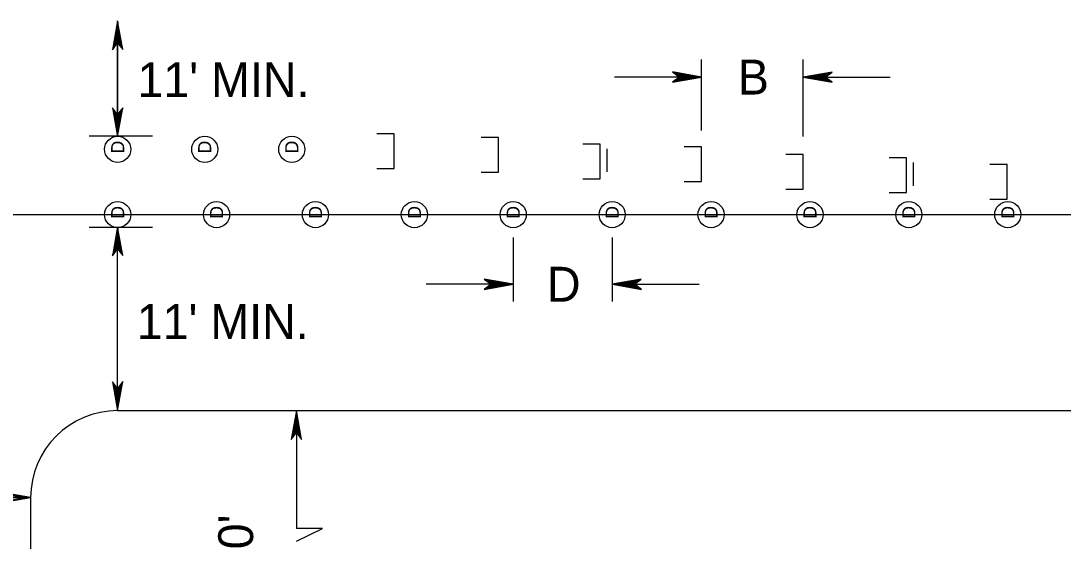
# Model space of a CAD drawing. Extents: x 499945 to 500993, y 499985 to 500645.
# Drawn here: x 500514.3 to 500634, y 500327.2 to 500386.9 of the extents above; entities that cross this region are included whole.
import ezdxf

# ---------------------------------------------------------------- set-up
doc = ezdxf.new("R2010")
doc.units = 0
for name, color, linetype in [('1', 7, 'Continuous'), ('24', 7, 'Continuous'), ('39', 7, 'Continuous'), ('5', 7, 'Continuous'), ('56', 7, 'Continuous'), ('60', 7, 'Continuous')]:
    doc.layers.add(name, color=color, linetype=linetype)

msp = doc.modelspace()

# ---------------------------------------------------------------- linework, layer by layer
at = {"layer": '1'}
for p, q in [((500592.48, 500374.36), (500592.48, 500382.47)), ((500604.13, 500373.65), (500604.13, 500382.47)), ((500592.48, 500380.47), (500582.48, 500380.47)), ((500604.13, 500380.47), (500614.13, 500380.47)), ((500492.96, 500364.69), (500892.27, 500364.69)), ((500570.85, 500362.06), (500570.85, 500354.7)), ((500582.21, 500362.06), (500582.21, 500354.7)), ((500570.85, 500356.7), (500560.86, 500356.7)), ((500582.21, 500356.7), (500592.2, 500356.7)), ((500525.43, 500342.21), (500892.27, 500342.21)), ((500545.95, 500342.21), (500545.95, 500328.66)), ((500515.44, 500332.21), (500515.44, 500008.24)), ((500548.95, 500328.66), (500545.95, 500328.66)), ((500545.95, 500327.22), (500548.95, 500328.66))]:
    msp.add_line(p, q, dxfattribs=at)
msp.add_arc((500525.43, 500332.21), 9.99, 90, 180, dxfattribs=at)
at = {"layer": '24'}
for points in [[(500525.43, 500386.92), (500524.85, 500383.6), (500525.43, 500384.39), (500526.01, 500383.62), (500525.43, 500386.92), (500525.44, 500386.7), (500524.89, 500383.69), (500525.44, 500384.46), (500525.97, 500383.75), (500525.45, 500386.58), (500525.43, 500386.47), (500524.97, 500383.89), (500525.44, 500384.47), (500525.89, 500383.88), (500525.43, 500386.42), (500525.45, 500386.31), (500525.04, 500384.06), (500525.43, 500384.5), (500525.84, 500384.05), (500525.45, 500385.99), (500525.45, 500385.8), (500525.13, 500384.22), (500525.42, 500384.53), (500525.75, 500384.2), (500525.43, 500385.77), (500525.42, 500385.59), (500525.22, 500384.41), (500525.45, 500384.63), (500525.68, 500384.39), (500525.43, 500385.43), (500525.42, 500385.26), (500525.28, 500384.55), (500525.44, 500384.67), (500525.62, 500384.47), (500525.43, 500385.17), (500525.32, 500384.71), (500525.45, 500384.78), (500525.58, 500384.57), (500525.45, 500385.06), (500525.37, 500384.75), (500525.47, 500384.88), (500525.53, 500384.73), (500525.44, 500384.88), (500525.42, 500384.8)], [(500592.48, 500380.47), (500589.13, 500381.06), (500589.93, 500380.47), (500589.14, 500379.89), (500592.48, 500380.47), (500592.25, 500380.47), (500589.22, 500381.02), (500589.99, 500380.46), (500589.28, 500379.93), (500592.13, 500380.45), (500592.02, 500380.47), (500589.42, 500380.93), (500590.01, 500380.46), (500589.41, 500380.01), (500591.97, 500380.47), (500591.86, 500380.45), (500589.59, 500380.86), (500590.03, 500380.47), (500589.58, 500380.06), (500591.54, 500380.45), (500591.35, 500380.45), (500589.76, 500380.78), (500590.07, 500380.48), (500589.73, 500380.15), (500591.31, 500380.47), (500591.13, 500380.48), (500589.94, 500380.69), (500590.17, 500380.45), (500589.92, 500380.23), (500590.97, 500380.47), (500590.8, 500380.49), (500590.08, 500380.63), (500590.2, 500380.46), (500590.01, 500380.29), (500590.71, 500380.47), (500590.25, 500380.58), (500590.31, 500380.45), (500590.11, 500380.33), (500590.6, 500380.45), (500590.29, 500380.53), (500590.42, 500380.43), (500590.27, 500380.37), (500590.42, 500380.46), (500590.34, 500380.48)], [(500604.13, 500380.47), (500607.48, 500379.88), (500606.68, 500380.47), (500607.47, 500381.05), (500604.13, 500380.47), (500604.36, 500380.48), (500607.39, 500379.92), (500606.62, 500380.48), (500607.33, 500381.01), (500604.48, 500380.49), (500604.59, 500380.47), (500607.19, 500380.01), (500606.6, 500380.48), (500607.2, 500380.93), (500604.64, 500380.47), (500604.75, 500380.49), (500607.02, 500380.08), (500606.58, 500380.47), (500607.03, 500380.88), (500605.07, 500380.49), (500605.26, 500380.49), (500606.85, 500380.16), (500606.54, 500380.46), (500606.88, 500380.79), (500605.3, 500380.47), (500605.47, 500380.46), (500606.67, 500380.26), (500606.44, 500380.49), (500606.69, 500380.72), (500605.64, 500380.47), (500605.81, 500380.45), (500606.53, 500380.32), (500606.41, 500380.48), (500606.6, 500380.66), (500605.9, 500380.47), (500606.36, 500380.36), (500606.3, 500380.49), (500606.5, 500380.62), (500606.01, 500380.49), (500606.32, 500380.41), (500606.19, 500380.51), (500606.34, 500380.57), (500606.19, 500380.48), (500606.27, 500380.46)], [(500525.43, 500373.64), (500526.02, 500376.96), (500525.43, 500376.17), (500524.85, 500376.94), (500525.43, 500373.64), (500525.43, 500373.86), (500525.98, 500376.87), (500525.43, 500376.1), (500524.9, 500376.81), (500525.42, 500373.98), (500525.43, 500374.09), (500525.89, 500376.67), (500525.43, 500376.09), (500524.97, 500376.68), (500525.43, 500374.14), (500525.42, 500374.25), (500525.82, 500376.5), (500525.43, 500376.06), (500525.03, 500376.51), (500525.42, 500374.57), (500525.42, 500374.76), (500525.74, 500376.33), (500525.44, 500376.03), (500525.11, 500376.36), (500525.43, 500374.79), (500525.44, 500374.97), (500525.65, 500376.15), (500525.42, 500375.93), (500525.19, 500376.17), (500525.43, 500375.13), (500525.45, 500375.3), (500525.59, 500376.01), (500525.43, 500375.89), (500525.25, 500376.09), (500525.43, 500375.39), (500525.54, 500375.85), (500525.42, 500375.78), (500525.29, 500375.99), (500525.42, 500375.5), (500525.49, 500375.81), (500525.39, 500375.68), (500525.33, 500375.83), (500525.43, 500375.68), (500525.44, 500375.76)], [(500525.43, 500363.3), (500524.85, 500359.97), (500525.43, 500360.77), (500526.01, 500359.99), (500525.43, 500363.3), (500525.44, 500363.07), (500524.89, 500360.06), (500525.44, 500360.83), (500525.97, 500360.12), (500525.45, 500362.96), (500525.43, 500362.85), (500524.97, 500360.27), (500525.44, 500360.85), (500525.89, 500360.25), (500525.43, 500362.79), (500525.45, 500362.68), (500525.04, 500360.43), (500525.43, 500360.87), (500525.84, 500360.42), (500525.45, 500362.36), (500525.45, 500362.18), (500525.13, 500360.6), (500525.42, 500360.9), (500525.75, 500360.57), (500525.43, 500362.14), (500525.42, 500361.96), (500525.22, 500360.78), (500525.45, 500361.01), (500525.68, 500360.76), (500525.43, 500361.8), (500525.42, 500361.63), (500525.28, 500360.92), (500525.44, 500361.04), (500525.62, 500360.84), (500525.43, 500361.55), (500525.32, 500361.08), (500525.45, 500361.15), (500525.58, 500360.95), (500525.45, 500361.43), (500525.37, 500361.13), (500525.47, 500361.25), (500525.53, 500361.11), (500525.44, 500361.25), (500525.42, 500361.18)], [(500570.85, 500356.7), (500567.5, 500357.29), (500568.3, 500356.7), (500567.52, 500356.11), (500570.85, 500356.7), (500570.63, 500356.69), (500567.6, 500357.24), (500568.37, 500356.69), (500567.65, 500356.16), (500570.51, 500356.68), (500570.4, 500356.7), (500567.8, 500357.16), (500568.38, 500356.69), (500567.78, 500356.23), (500570.35, 500356.7), (500570.24, 500356.68), (500567.96, 500357.09), (500568.41, 500356.7), (500567.96, 500356.29), (500569.91, 500356.68), (500569.72, 500356.68), (500568.13, 500357), (500568.44, 500356.71), (500568.11, 500356.37), (500569.69, 500356.7), (500569.51, 500356.71), (500568.31, 500356.91), (500568.54, 500356.68), (500568.3, 500356.45), (500569.35, 500356.7), (500569.18, 500356.71), (500568.46, 500356.85), (500568.58, 500356.69), (500568.38, 500356.51), (500569.09, 500356.7), (500568.62, 500356.81), (500568.69, 500356.68), (500568.48, 500356.55), (500568.97, 500356.68), (500568.67, 500356.76), (500568.79, 500356.65), (500568.65, 500356.59), (500568.79, 500356.69), (500568.72, 500356.71)], [(500582.21, 500356.7), (500585.56, 500356.1), (500584.76, 500356.7), (500585.54, 500357.28), (500582.21, 500356.7), (500582.43, 500356.7), (500585.46, 500356.15), (500584.69, 500356.7), (500585.41, 500357.23), (500582.55, 500356.71), (500582.66, 500356.7), (500585.26, 500356.23), (500584.68, 500356.7), (500585.28, 500357.16), (500582.71, 500356.7), (500582.82, 500356.71), (500585.1, 500356.3), (500584.65, 500356.7), (500585.1, 500357.1), (500583.15, 500356.71), (500583.34, 500356.71), (500584.93, 500356.39), (500584.62, 500356.69), (500584.95, 500357.02), (500583.37, 500356.7), (500583.55, 500356.69), (500584.75, 500356.48), (500584.52, 500356.71), (500584.76, 500356.94), (500583.71, 500356.7), (500583.88, 500356.68), (500584.6, 500356.54), (500584.48, 500356.7), (500584.68, 500356.88), (500583.97, 500356.7), (500584.44, 500356.58), (500584.37, 500356.71), (500584.58, 500356.84), (500584.09, 500356.71), (500584.4, 500356.64), (500584.27, 500356.74), (500584.41, 500356.8), (500584.27, 500356.7), (500584.34, 500356.69)], [(500525.43, 500342.21), (500526.02, 500345.53), (500525.43, 500344.74), (500524.85, 500345.51), (500525.43, 500342.21), (500525.43, 500342.43), (500525.98, 500345.44), (500525.43, 500344.67), (500524.9, 500345.38), (500525.42, 500342.55), (500525.43, 500342.66), (500525.89, 500345.24), (500525.43, 500344.66), (500524.97, 500345.25), (500525.43, 500342.71), (500525.42, 500342.82), (500525.82, 500345.07), (500525.43, 500344.63), (500525.03, 500345.08), (500525.42, 500343.14), (500525.42, 500343.33), (500525.74, 500344.91), (500525.44, 500344.6), (500525.11, 500344.93), (500525.43, 500343.36), (500525.44, 500343.54), (500525.65, 500344.73), (500525.42, 500344.5), (500525.19, 500344.74), (500525.43, 500343.7), (500525.45, 500343.87), (500525.59, 500344.58), (500525.43, 500344.46), (500525.25, 500344.66), (500525.43, 500343.96), (500525.54, 500344.42), (500525.42, 500344.35), (500525.29, 500344.56), (500525.42, 500344.07), (500525.49, 500344.38), (500525.39, 500344.25), (500525.33, 500344.4), (500525.43, 500344.25), (500525.44, 500344.33)], [(500545.95, 500342.21), (500545.36, 500338.88), (500545.95, 500339.68), (500546.53, 500338.9), (500545.95, 500342.21), (500545.96, 500341.99), (500545.41, 500338.98), (500545.96, 500339.74), (500546.48, 500339.03), (500545.97, 500341.87), (500545.95, 500341.76), (500545.49, 500339.18), (500545.96, 500339.76), (500546.41, 500339.16), (500545.95, 500341.71), (500545.97, 500341.6), (500545.56, 500339.34), (500545.95, 500339.78), (500546.36, 500339.33), (500545.97, 500341.27), (500545.97, 500341.09), (500545.64, 500339.51), (500545.94, 500339.82), (500546.27, 500339.49), (500545.95, 500341.05), (500545.94, 500340.88), (500545.74, 500339.69), (500545.97, 500339.92), (500546.19, 500339.67), (500545.95, 500340.71), (500545.93, 500340.55), (500545.8, 500339.83), (500545.96, 500339.95), (500546.14, 500339.76), (500545.95, 500340.46), (500545.84, 500339.99), (500545.97, 500340.06), (500546.09, 500339.86), (500545.97, 500340.34), (500545.89, 500340.04), (500545.99, 500340.16), (500546.05, 500340.02), (500545.96, 500340.16), (500545.94, 500340.09)], [(500515.44, 500332.21), (500512.12, 500332.8)], [(500512.13, 500331.64), (500515.44, 500332.21), (500515.22, 500332.21), (500512.21, 500332.76)], [(500512.27, 500331.68), (500515.1, 500332.2), (500514.99, 500332.21), (500512.41, 500332.67)], [(500512.39, 500331.76), (500514.94, 500332.21), (500514.83, 500332.2), (500512.57, 500332.6)], [(500512.57, 500331.81), (500514.51, 500332.2), (500514.32, 500332.2), (500512.74, 500332.52)]]:
    msp.add_lwpolyline(points, dxfattribs=at)
at = {"layer": '39'}
for p, q in [((500522.17, 500373.72), (500529.43, 500373.72)), ((500522.17, 500363.24), (500529.43, 500363.24))]:
    msp.add_line(p, q, dxfattribs=at)
at = {"layer": '5'}
for p, q in [((500525.43, 500373.72), (500525.43, 500386.92)), ((500525.43, 500386.42), (500525.43, 500375.43)), ((500525.43, 500342.21), (500525.43, 500363.24)), ((500505.43, 500332.21), (500515.44, 500332.21))]:
    msp.add_line(p, q, dxfattribs=at)
at = {"layer": '56'}
for p, q in [((500581.62, 500369.58), (500581.62, 500372.23)), ((500616.8, 500368), (500616.8, 500370.65))]:
    msp.add_line(p, q, dxfattribs=at)
for points in [[(500555.19, 500369.97), (500557.19, 500369.97), (500557.19, 500371.97), (500557.19, 500373.97), (500555.19, 500373.97)], [(500567.17, 500369.55), (500569.17, 500369.55), (500569.17, 500371.54), (500569.17, 500373.54), (500567.17, 500373.54)], [(500578.82, 500368.79), (500580.82, 500368.79), (500580.82, 500370.79), (500580.82, 500372.78), (500578.82, 500372.78)], [(500590.48, 500368.48), (500592.48, 500368.48), (500592.48, 500370.48), (500592.48, 500372.48), (500590.48, 500372.48)], [(500602.13, 500367.61), (500604.13, 500367.61), (500604.13, 500369.61), (500604.13, 500371.6), (500602.13, 500371.6)], [(500614.01, 500367.21), (500616, 500367.21), (500616, 500369.21), (500616, 500371.2), (500614.01, 500371.2)], [(500625.56, 500366.45), (500627.56, 500366.45), (500627.56, 500368.45), (500627.56, 500370.45), (500625.56, 500370.45)]]:
    msp.add_lwpolyline(points, dxfattribs=at)
for centre in [(500525.43, 500372.18), (500535.43, 500372.18), (500545.42, 500372.18), (500525.43, 500364.69), (500536.79, 500364.69), (500548.14, 500364.69), (500559.5, 500364.69), (500570.85, 500364.69), (500582.21, 500364.69), (500593.56, 500364.69), (500604.92, 500364.69), (500616.27, 500364.69), (500627.63, 500364.69)]:
    msp.add_ellipse(centre, major_axis=(0, 1.5), ratio=0.999998, dxfattribs=at)
at = {"layer": '60'}
for centre in [(500525.43, 500372.18), (500535.43, 500372.18), (500545.42, 500372.18), (500525.43, 500364.69), (500536.79, 500364.69), (500548.14, 500364.69), (500559.5, 500364.69), (500570.85, 500364.69), (500582.21, 500364.69), (500593.56, 500364.69), (500604.92, 500364.69), (500616.27, 500364.69), (500627.63, 500364.69)]:
    msp.add_ellipse(centre, major_axis=(0, 1.5), ratio=0.999998, dxfattribs=at)

# ---------------------------------------------------------------- texts
at = {"layer": '1'}
msp.add_text("100'", height=4, rotation=90, dxfattribs=at).set_placement((500540.98, 500320.33))
at = {"layer": '5'}
for s, p in [('B', (500596.64, 500378.47)), ("11' MIN.", (500527.7, 500378.17)), ('D', (500574.72, 500354.7)), ("11' MIN.", (500527.62, 500350.42))]:
    msp.add_text(s, height=4, dxfattribs=at).set_placement(p)
at = {"layer": '56'}
for p in [(500526.18, 500371.72), (500536.17, 500371.72), (500546.17, 500371.72), (500526.18, 500364.23), (500537.54, 500364.23), (500548.89, 500364.23), (500560.25, 500364.23), (500571.6, 500364.23), (500582.96, 500364.23), (500594.31, 500364.23), (500605.67, 500364.23), (500617.02, 500364.23), (500628.38, 500364.23)]:
    msp.add_text('D', height=1.5, rotation=90, dxfattribs=at).set_placement(p)

doc.saveas('drawing.dxf')
